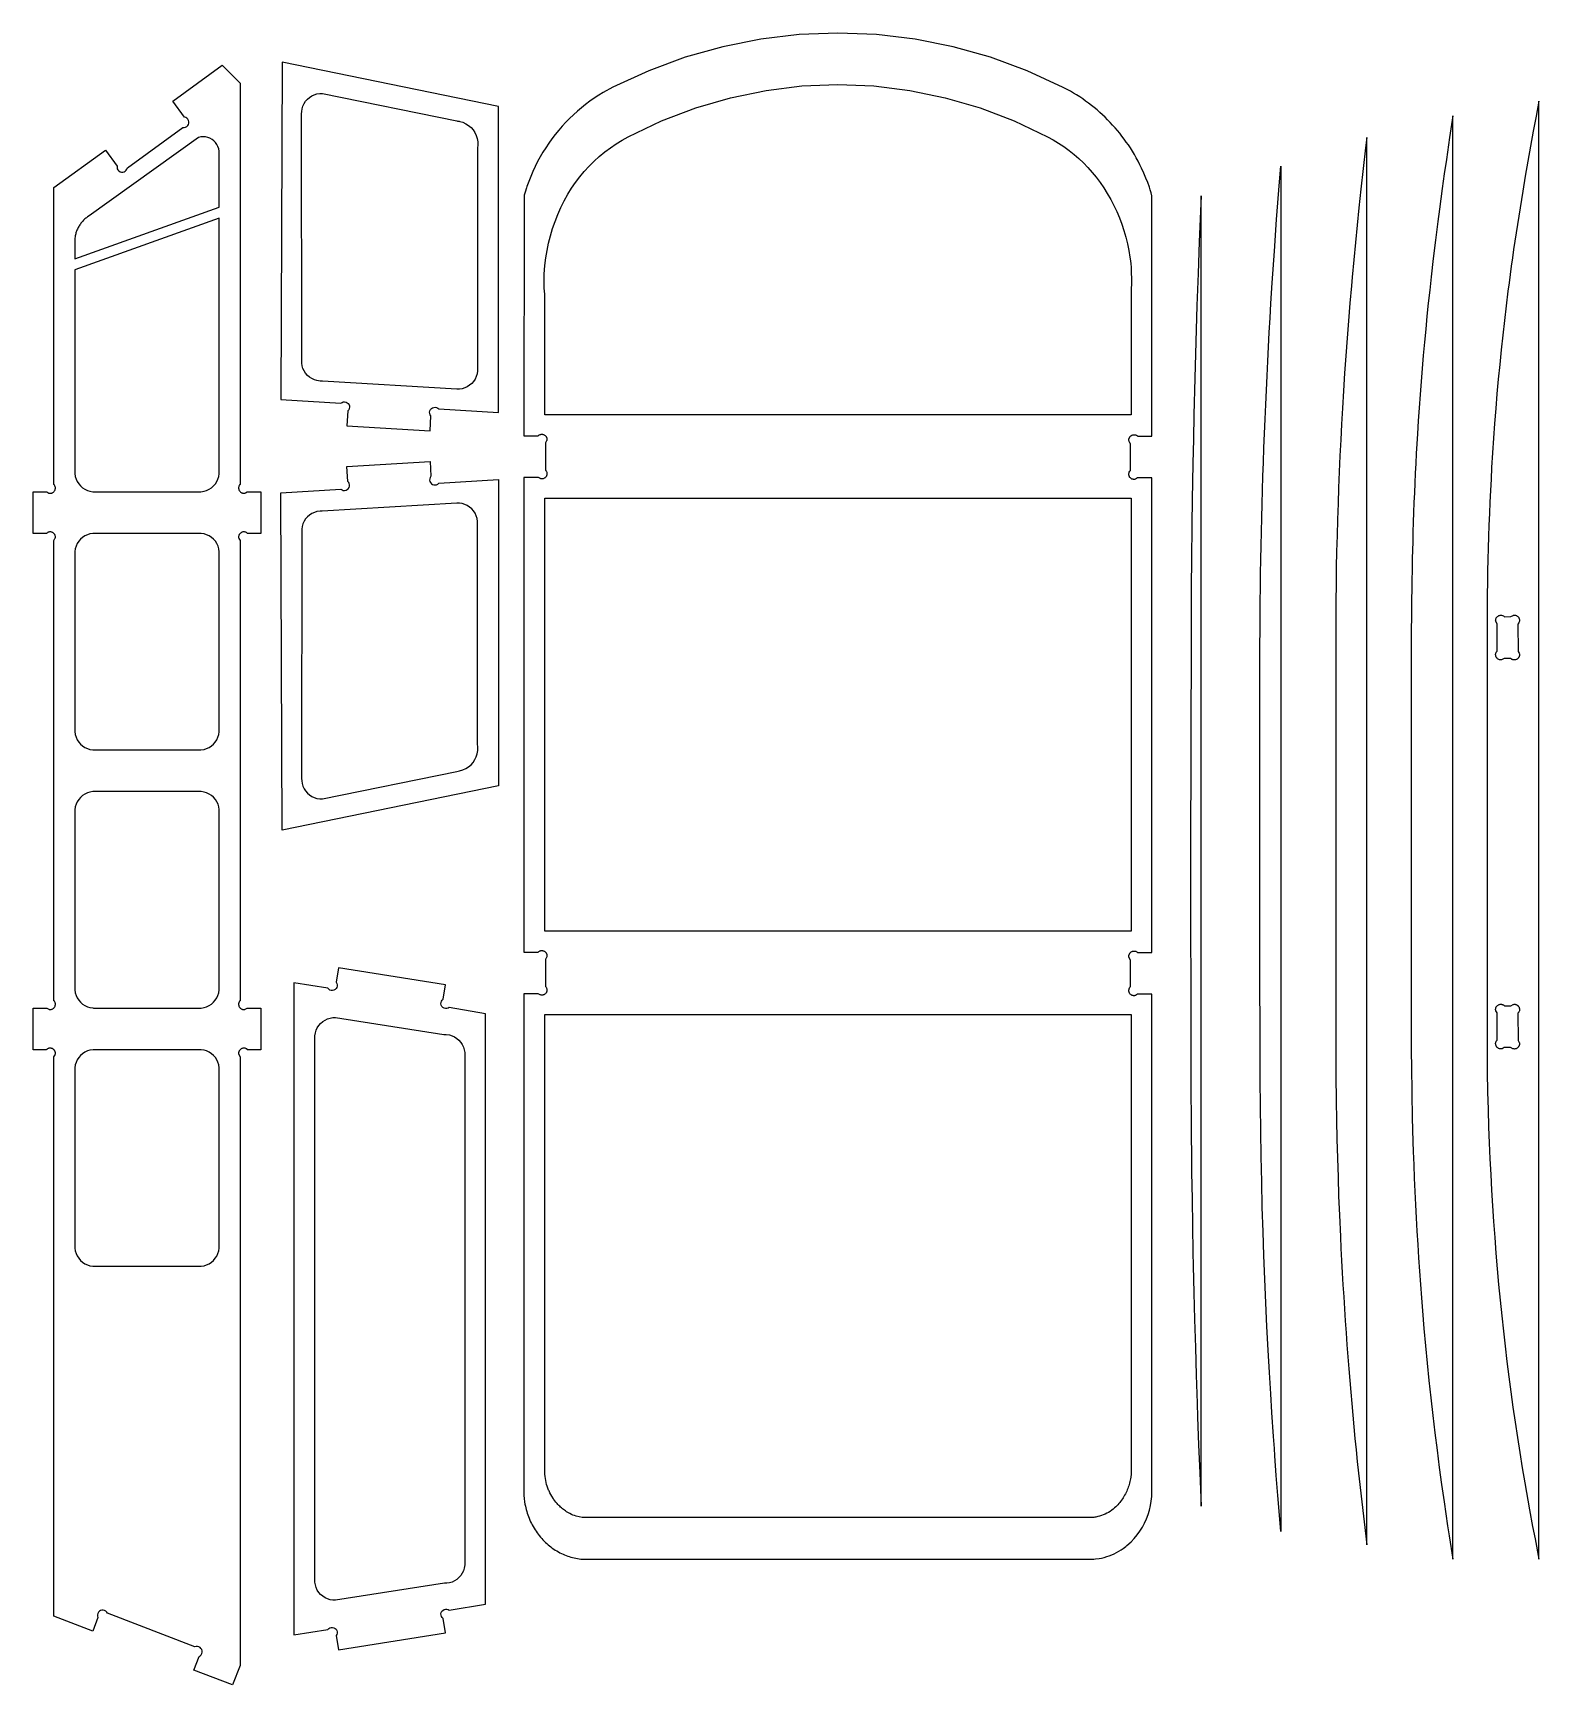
# Model space of a CAD drawing. Extents: x -1558 to 498, y -659 to 1005.
# Drawn here: x -1179.8 to -746.8, y 515.9 to 990.9 of the extents above; entities that cross this region are included whole.
import ezdxf

# ---------------------------------------------------------------- set-up
doc = ezdxf.new("R2010")
doc.units = 0
doc.layers.add('SECTIONCUTEDGES', color=18, linetype='CONTINUOUS')

msp = doc.modelspace()

# ---------------------------------------------------------------- linework, layer by layer
at = {"layer": 'SECTIONCUTEDGES'}
for points in [[(-1034.51, 559.23), (-1034.19, 558.82), (-1033.85, 558.41), (-1033.51, 558.02), (-1033.15, 557.63), (-1032.79, 557.25), (-1032.42, 556.89), (-1032.04, 556.54), (-1031.66, 556.2), (-1031.26, 555.88), (-1030.86, 555.56), (-1030.45, 555.26), (-1030.03, 554.96), (-1029.6, 554.68), (-1029.16, 554.41), (-1028.72, 554.15), (-1028.27, 553.91), (-1027.81, 553.68), (-1027.38, 553.47), (-1026.94, 553.28), (-1026.49, 553.1), (-1026.04, 552.93), (-1025.58, 552.78), (-1025.12, 552.64), (-1024.66, 552.52), (-1024.19, 552.4), (-1023.72, 552.31), (-1023.24, 552.22), (-1022.77, 552.15), (-1022.29, 552.1), (-1021.89, 552.06), (-874.92, 552.05), (-874.75, 552.06), (-874.3, 552.11), (-873.26, 552.25), (-872.52, 552.39), (-871.78, 552.57), (-871.06, 552.78), (-870.34, 553.02), (-869.63, 553.3), (-868.94, 553.6), (-868.26, 553.94), (-867.6, 554.31), (-866.95, 554.7), (-866.33, 555.13), (-865.6, 555.68), (-865.27, 555.95), (-864.05, 557.07), (-863.14, 558.04), (-862.29, 559.07), (-861.51, 560.15), (-860.81, 561.27), (-860.17, 562.45), (-859.62, 563.66), (-859.15, 564.9), (-858.76, 566.17), (-858.45, 567.47), (-858.23, 568.78), (-858.09, 570.11), (-858.09, 714.52), (-862.14, 714.52), (-862.23, 714.48), (-862.78, 714.18), (-862.97, 714.11), (-863.1, 714.08), (-863.18, 714.08), (-863.33, 714.08), (-863.49, 714.1), (-863.57, 714.12), (-863.71, 714.17), (-863.79, 714.2), (-863.93, 714.26), (-864.06, 714.35), (-864.17, 714.44), (-864.28, 714.54), (-864.37, 714.65), (-864.46, 714.77), (-864.53, 714.9), (-864.59, 715.03), (-864.63, 715.17), (-864.67, 715.32), (-864.69, 715.46), (-864.69, 715.61), (-864.68, 715.75), (-864.65, 715.9), (-864.6, 716.1), (-864.51, 716.3), (-864.47, 716.37), (-864.37, 716.5), (-864.28, 716.59), (-864.26, 716.62), (-864.25, 724.37), (-864.27, 724.43), (-864.6, 725.03), (-864.66, 725.18), (-864.69, 725.33), (-864.7, 725.48), (-864.68, 725.64), (-864.66, 725.75), (-864.63, 725.86), (-864.59, 725.96), (-864.55, 726.06), (-864.5, 726.16), (-864.44, 726.26), (-864.38, 726.34), (-864.25, 726.49), (-864.15, 726.58), (-863.99, 726.69), (-863.85, 726.78), (-863.77, 726.81), (-863.62, 726.87), (-863.46, 726.9), (-863.29, 726.93), (-863.21, 726.93), (-863.05, 726.92), (-862.97, 726.92), (-862.81, 726.88), (-862.73, 726.86), (-862.58, 726.8), (-862.44, 726.73), (-862.31, 726.64), (-862.22, 726.57), (-862.19, 726.53), (-862.14, 726.49), (-858.09, 726.49), (-858.09, 862.97), (-862.14, 862.97), (-862.2, 862.95), (-862.81, 862.61), (-862.89, 862.58), (-863.05, 862.54), (-863.26, 862.53), (-863.41, 862.54), (-863.49, 862.56), (-863.64, 862.59), (-863.79, 862.65), (-863.93, 862.72), (-863.99, 862.76), (-864.17, 862.89), (-864.25, 862.97), (-864.37, 863.1), (-864.46, 863.22), (-864.53, 863.35), (-864.59, 863.49), (-864.63, 863.62), (-864.67, 863.77), (-864.68, 863.91), (-864.69, 864.06), (-864.68, 864.21), (-864.65, 864.39), (-864.58, 864.59), (-864.44, 864.87), (-864.34, 865), (-864.26, 865.06), (-864.26, 865.08), (-864.26, 872.84), (-864.27, 872.89), (-864.6, 873.48), (-864.62, 873.53), (-864.67, 873.68), (-864.69, 873.83), (-864.69, 873.98), (-864.68, 874.09), (-864.66, 874.2), (-864.63, 874.31), (-864.59, 874.41), (-864.55, 874.51), (-864.5, 874.61), (-864.44, 874.71), (-864.38, 874.8), (-864.25, 874.94), (-864.15, 875.03), (-864.06, 875.1), (-863.92, 875.19), (-863.85, 875.23), (-863.7, 875.29), (-863.54, 875.34), (-863.38, 875.37), (-863.21, 875.38), (-863.05, 875.38), (-862.89, 875.35), (-862.73, 875.31), (-862.58, 875.26), (-862.44, 875.18), (-862.37, 875.14), (-862.22, 875.02), (-862.18, 874.96), (-862.15, 874.95), (-858.09, 874.94), (-858.09, 944.03), (-858.27, 944.97), (-858.43, 945.53), (-858.52, 945.81), (-858.78, 946.54), (-859.28, 947.88), (-859.78, 949.13), (-860.39, 950.59), (-861.05, 952.03), (-861.53, 953.03), (-862.03, 954.01), (-862.56, 954.98), (-863.11, 955.94), (-863.67, 956.89), (-864.26, 957.83), (-864.84, 958.7), (-865.43, 959.55), (-866.04, 960.4), (-866.67, 961.23), (-867.31, 962.05), (-867.98, 962.86), (-868.66, 963.65), (-869.35, 964.42), (-870.06, 965.19), (-870.79, 965.93), (-871.53, 966.67), (-872.29, 967.38), (-873.06, 968.08), (-873.84, 968.77), (-874.64, 969.43), (-875.45, 970.08), (-876.28, 970.71), (-877.11, 971.33), (-877.96, 971.93), (-878.83, 972.51), (-879.7, 973.07), (-880.59, 973.61), (-881.49, 974.14), (-882.4, 974.64), (-883.54, 975.24), (-893.93, 980.02), (-904.45, 983.91), (-915.22, 986.95), (-926.16, 989.13), (-937.22, 990.45), (-948.34, 990.88), (-959.46, 990.45), (-970.52, 989.13), (-981.47, 986.95), (-992.23, 983.91), (-1002.75, 980.02), (-1013.02, 975.31), (-1015.8, 973.78), (-1017.11, 972.98), (-1018.4, 972.14), (-1019.66, 971.26), (-1020.89, 970.35), (-1022.09, 969.39), (-1023.26, 968.4), (-1024.4, 967.37), (-1025.51, 966.31), (-1026.58, 965.21), (-1027.62, 964.09), (-1028.62, 962.93), (-1029.61, 961.72), (-1030.55, 960.48), (-1031.46, 959.22), (-1032.33, 957.92), (-1033.15, 956.61), (-1033.94, 955.26), (-1034.69, 953.9), (-1035.39, 952.51), (-1036.06, 951.1), (-1036.67, 949.67), (-1037.25, 948.23), (-1037.78, 946.77), (-1037.92, 946.37), (-1038.3, 945.16), (-1038.55, 944.3), (-1038.58, 944.16), (-1038.59, 944.06), (-1038.6, 875.08), (-1034.54, 875.08), (-1034.5, 875.11), (-1034.46, 875.16), (-1034.31, 875.28), (-1034.24, 875.32), (-1034.1, 875.39), (-1033.95, 875.45), (-1033.79, 875.49), (-1033.63, 875.51), (-1033.47, 875.52), (-1033.31, 875.51), (-1033.15, 875.48), (-1032.99, 875.43), (-1032.84, 875.36), (-1032.69, 875.28), (-1032.54, 875.17), (-1032.43, 875.08), (-1032.31, 874.93), (-1032.24, 874.84), (-1032.18, 874.75), (-1032.13, 874.65), (-1032.09, 874.55), (-1032.05, 874.45), (-1032.02, 874.34), (-1032, 874.23), (-1031.99, 874.12), (-1031.99, 874.02), (-1032, 873.86), (-1032.04, 873.71), (-1032.08, 873.62), (-1032.41, 873.02), (-1032.43, 872.96), (-1032.43, 865.23), (-1032.41, 865.18), (-1032.34, 865.12), (-1032.24, 865.01), (-1032.19, 864.92), (-1032.14, 864.81), (-1032.07, 864.65), (-1032.03, 864.49), (-1032, 864.34), (-1031.99, 864.2), (-1032, 864.05), (-1032.02, 863.9), (-1032.05, 863.76), (-1032.09, 863.62), (-1032.15, 863.49), (-1032.23, 863.36), (-1032.31, 863.24), (-1032.43, 863.11), (-1032.51, 863.03), (-1032.63, 862.94), (-1032.76, 862.85), (-1032.9, 862.78), (-1033.04, 862.73), (-1033.19, 862.69), (-1033.35, 862.67), (-1033.5, 862.67), (-1033.63, 862.68), (-1033.83, 862.73), (-1033.87, 862.75), (-1034.46, 863.07), (-1034.55, 863.11), (-1038.6, 863.11), (-1038.6, 726.63), (-1034.54, 726.63), (-1034.5, 726.66), (-1034.46, 726.71), (-1034.31, 726.82), (-1034.17, 726.91), (-1034.02, 726.97), (-1033.87, 727.02), (-1033.71, 727.05), (-1033.55, 727.07), (-1033.39, 727.06), (-1033.31, 727.05), (-1033.15, 727.02), (-1032.99, 726.98), (-1032.91, 726.95), (-1032.76, 726.87), (-1032.62, 726.79), (-1032.54, 726.72), (-1032.43, 726.63), (-1032.31, 726.48), (-1032.24, 726.39), (-1032.18, 726.3), (-1032.13, 726.2), (-1032.09, 726.1), (-1032.05, 725.99), (-1032.02, 725.89), (-1032, 725.78), (-1031.99, 725.67), (-1031.99, 725.52), (-1032, 725.46), (-1032.03, 725.31), (-1032.06, 725.21), (-1032.13, 725.08), (-1032.33, 724.72), (-1032.42, 724.56), (-1032.43, 724.52), (-1032.43, 716.77), (-1032.42, 716.75), (-1032.38, 716.71), (-1032.24, 716.56), (-1032.12, 716.32), (-1032.09, 716.24), (-1032.03, 716.04), (-1032, 715.89), (-1031.99, 715.75), (-1032, 715.6), (-1032.02, 715.45), (-1032.05, 715.31), (-1032.09, 715.17), (-1032.15, 715.04), (-1032.23, 714.91), (-1032.31, 714.79), (-1032.43, 714.65), (-1032.51, 714.58), (-1032.63, 714.49), (-1032.76, 714.4), (-1032.83, 714.37), (-1032.97, 714.3), (-1033.04, 714.28), (-1033.19, 714.24), (-1033.27, 714.23), (-1033.43, 714.22), (-1033.5, 714.22), (-1033.67, 714.23), (-1033.83, 714.28), (-1033.98, 714.35), (-1034.48, 714.63), (-1034.53, 714.65), (-1038.6, 714.65), (-1038.6, 570.11), (-1038.59, 569.92), (-1038.54, 569.46), (-1038.43, 568.58), (-1038.31, 567.86), (-1038.21, 567.34), (-1038.09, 566.83), (-1037.96, 566.31), (-1037.82, 565.8), (-1037.66, 565.29), (-1037.5, 564.79), (-1037.31, 564.29), (-1037.12, 563.8), (-1036.91, 563.31), (-1036.69, 562.83), (-1036.46, 562.35), (-1036.22, 561.89), (-1035.96, 561.43), (-1035.69, 560.97), (-1035.42, 560.53), (-1035.12, 560.09), (-1034.82, 559.66)], [(-1161.21, 535.66), (-1161.1, 535.28), (-1162.6, 531.38), (-1173.77, 535.68), (-1173.77, 696.44), (-1173.74, 696.52), (-1173.42, 697.1), (-1173.38, 697.2), (-1173.34, 697.35), (-1173.32, 697.5), (-1173.34, 697.71), (-1173.36, 697.82), (-1173.39, 697.93), (-1173.42, 698.03), (-1173.47, 698.13), (-1173.52, 698.23), (-1173.58, 698.33), (-1173.64, 698.41), (-1173.71, 698.5), (-1173.79, 698.58), (-1173.87, 698.65), (-1174.03, 698.76), (-1174.17, 698.85), (-1174.25, 698.88), (-1174.4, 698.94), (-1174.56, 698.97), (-1174.72, 699), (-1174.81, 699), (-1174.97, 699), (-1175.05, 698.99), (-1175.21, 698.95), (-1175.28, 698.93), (-1175.43, 698.87), (-1175.58, 698.8), (-1175.71, 698.71), (-1175.8, 698.64), (-1175.84, 698.58), (-1175.87, 698.56), (-1179.75, 698.56), (-1179.75, 710.53), (-1175.89, 710.53), (-1175.82, 710.51), (-1175.24, 710.19), (-1175.09, 710.13), (-1175.01, 710.11), (-1174.84, 710.09), (-1174.68, 710.1), (-1174.53, 710.12), (-1174.38, 710.16), (-1174.23, 710.21), (-1174.09, 710.28), (-1174.03, 710.32), (-1173.85, 710.45), (-1173.77, 710.53), (-1173.65, 710.67), (-1173.56, 710.79), (-1173.49, 710.91), (-1173.43, 711.05), (-1173.38, 711.19), (-1173.35, 711.33), (-1173.33, 711.48), (-1173.33, 711.62), (-1173.34, 711.77), (-1173.4, 712.04), (-1173.42, 712.12), (-1173.49, 712.27), (-1173.55, 712.39), (-1173.6, 712.46), (-1173.69, 712.56), (-1173.74, 712.61), (-1173.76, 712.64), (-1173.76, 844.91), (-1173.74, 844.96), (-1173.44, 845.51), (-1173.38, 845.65), (-1173.36, 845.7), (-1173.33, 845.85), (-1173.32, 845.95), (-1173.34, 846.16), (-1173.36, 846.27), (-1173.39, 846.38), (-1173.42, 846.48), (-1173.47, 846.59), (-1173.52, 846.68), (-1173.58, 846.78), (-1173.64, 846.87), (-1173.77, 847.01), (-1173.87, 847.1), (-1173.96, 847.17), (-1174.1, 847.26), (-1174.17, 847.3), (-1174.32, 847.36), (-1174.48, 847.41), (-1174.64, 847.44), (-1174.81, 847.45), (-1174.97, 847.45), (-1175.05, 847.44), (-1175.21, 847.41), (-1175.36, 847.36), (-1175.43, 847.33), (-1175.58, 847.25), (-1175.64, 847.21), (-1175.8, 847.09), (-1175.83, 847.04), (-1175.86, 847.02), (-1179.75, 847.01), (-1179.75, 858.98), (-1175.88, 858.98), (-1175.81, 858.96), (-1175.21, 858.62), (-1175.09, 858.58), (-1174.96, 858.55), (-1174.88, 858.55), (-1174.68, 858.55), (-1174.53, 858.57), (-1174.38, 858.61), (-1174.23, 858.66), (-1174.16, 858.69), (-1174.03, 858.77), (-1173.85, 858.9), (-1173.77, 858.98), (-1173.64, 859.12), (-1173.56, 859.24), (-1173.49, 859.37), (-1173.43, 859.5), (-1173.38, 859.64), (-1173.35, 859.78), (-1173.33, 859.93), (-1173.33, 860.07), (-1173.34, 860.22), (-1173.36, 860.36), (-1173.47, 860.69), (-1173.55, 860.84), (-1173.62, 860.94), (-1173.73, 861.05), (-1173.76, 861.09), (-1173.77, 946.51), (-1158.94, 957.25), (-1155.6, 952.63), (-1155.61, 952.23), (-1155.52, 951.85), (-1155.33, 951.51), (-1155.06, 951.23), (-1154.73, 951.02), (-1154.35, 950.91), (-1153.96, 950.9), (-1153.58, 950.99), (-1153.24, 951.17), (-1152.95, 951.44), (-1152.75, 951.78), (-1152.64, 952.15), (-1136.67, 963.72), (-1136.28, 963.71), (-1135.9, 963.8), (-1135.56, 963.99), (-1135.27, 964.26), (-1135.07, 964.59), (-1134.95, 964.96), (-1134.94, 965.36), (-1135.03, 965.74), (-1135.22, 966.08), (-1135.49, 966.36), (-1135.82, 966.57), (-1136.2, 966.68), (-1139.57, 971.33), (-1125.36, 981.63), (-1120.21, 976.48), (-1120.21, 861.1), (-1120.23, 861.06), (-1120.29, 861.01), (-1120.37, 860.93), (-1120.45, 860.8), (-1120.54, 860.61), (-1120.6, 860.41), (-1120.64, 860.22), (-1120.65, 860.07), (-1120.64, 859.93), (-1120.63, 859.78), (-1120.59, 859.64), (-1120.55, 859.5), (-1120.49, 859.37), (-1120.42, 859.24), (-1120.33, 859.12), (-1120.24, 859.01), (-1120.13, 858.9), (-1119.95, 858.77), (-1119.82, 858.69), (-1119.67, 858.63), (-1119.52, 858.59), (-1119.45, 858.57), (-1119.29, 858.55), (-1119.14, 858.54), (-1119.01, 858.55), (-1118.85, 858.59), (-1118.7, 858.66), (-1118.19, 858.95), (-1118.12, 858.97), (-1114.23, 858.98), (-1114.23, 847.01), (-1118.11, 847.02), (-1118.15, 847.05), (-1118.2, 847.11), (-1118.33, 847.21), (-1118.4, 847.25), (-1118.54, 847.33), (-1118.69, 847.38), (-1118.77, 847.41), (-1118.93, 847.44), (-1119.09, 847.45), (-1119.17, 847.45), (-1119.34, 847.44), (-1119.42, 847.43), (-1119.58, 847.39), (-1119.73, 847.33), (-1119.81, 847.3), (-1119.95, 847.22), (-1120.11, 847.1), (-1120.21, 847.01), (-1120.34, 846.87), (-1120.4, 846.78), (-1120.46, 846.68), (-1120.51, 846.59), (-1120.55, 846.48), (-1120.59, 846.38), (-1120.62, 846.27), (-1120.64, 846.16), (-1120.65, 846), (-1120.65, 845.85), (-1120.64, 845.8), (-1120.6, 845.65), (-1120.54, 845.51), (-1120.23, 844.95), (-1120.21, 844.9), (-1120.21, 712.64), (-1120.23, 712.62), (-1120.36, 712.49), (-1120.45, 712.35), (-1120.49, 712.27), (-1120.59, 712), (-1120.64, 711.77), (-1120.65, 711.62), (-1120.64, 711.48), (-1120.63, 711.33), (-1120.59, 711.19), (-1120.55, 711.05), (-1120.49, 710.91), (-1120.42, 710.79), (-1120.33, 710.67), (-1120.21, 710.53), (-1120.13, 710.45), (-1120.02, 710.36), (-1119.89, 710.28), (-1119.75, 710.21), (-1119.67, 710.18), (-1119.52, 710.13), (-1119.37, 710.11), (-1119.22, 710.09), (-1119.01, 710.1), (-1118.89, 710.13), (-1118.73, 710.19), (-1118.18, 710.5), (-1118.13, 710.52), (-1114.23, 710.53), (-1114.23, 698.56), (-1118.1, 698.56), (-1118.15, 698.59), (-1118.2, 698.66), (-1118.33, 698.76), (-1118.47, 698.84), (-1118.62, 698.9), (-1118.77, 698.95), (-1118.93, 698.99), (-1119.09, 699), (-1119.17, 699), (-1119.34, 698.99), (-1119.42, 698.97), (-1119.58, 698.94), (-1119.73, 698.88), (-1119.88, 698.81), (-1120.02, 698.72), (-1120.11, 698.65), (-1120.21, 698.56), (-1120.34, 698.41), (-1120.4, 698.33), (-1120.46, 698.23), (-1120.51, 698.13), (-1120.55, 698.03), (-1120.59, 697.93), (-1120.62, 697.82), (-1120.64, 697.71), (-1120.66, 697.5), (-1120.65, 697.4), (-1120.63, 697.3), (-1120.58, 697.15), (-1120.23, 696.51), (-1120.22, 696.46), (-1120.21, 521.47), (-1122.36, 515.89), (-1133.53, 520.18), (-1132.03, 524.08), (-1131.69, 524.29), (-1131.42, 524.57), (-1131.23, 524.91), (-1131.14, 525.29), (-1131.15, 525.68), (-1131.26, 526.06), (-1131.47, 526.39), (-1131.75, 526.66), (-1132.09, 526.85), (-1132.48, 526.94), (-1132.87, 526.93), (-1133.24, 526.82), (-1158.36, 536.5), (-1158.57, 536.83), (-1158.85, 537.1), (-1159.19, 537.29), (-1159.57, 537.38), (-1159.97, 537.37), (-1160.34, 537.26), (-1160.67, 537.06), (-1160.94, 536.77), (-1161.13, 536.43), (-1161.22, 536.05)], [(-1108.5, 885.51), (-1091.24, 884.47), (-1090.92, 884.69), (-1090.55, 884.82), (-1090.16, 884.85), (-1089.77, 884.77), (-1089.42, 884.6), (-1089.12, 884.35), (-1088.91, 884.02), (-1088.78, 883.65), (-1088.75, 883.26), (-1088.82, 882.88), (-1089, 882.53), (-1089.25, 882.23), (-1089.51, 877.97), (-1065.6, 876.53), (-1065.34, 880.79), (-1065.56, 881.12), (-1065.69, 881.48), (-1065.72, 881.88), (-1065.64, 882.26), (-1065.47, 882.61), (-1065.22, 882.91), (-1064.89, 883.13), (-1064.52, 883.25), (-1064.13, 883.28), (-1063.75, 883.21), (-1063.4, 883.04), (-1063.1, 882.78), (-1045.97, 881.75), (-1045.97, 969.77), (-1108.09, 982.49)], [(-1032.61, 881.06), (-1032.61, 914.55), (-1032.62, 914.98), (-1032.65, 915.84), (-1032.76, 917.56), (-1032.8, 918.42), (-1032.81, 919.5), (-1032.75, 921.56), (-1032.58, 924.05), (-1032.33, 926.2), (-1031.98, 928.34), (-1031.54, 930.46), (-1031.01, 932.57), (-1030.39, 934.64), (-1029.68, 936.69), (-1028.88, 938.71), (-1027.99, 940.69), (-1027.02, 942.63), (-1025.97, 944.52), (-1024.9, 946.25), (-1023.76, 947.92), (-1022.54, 949.54), (-1021.25, 951.1), (-1019.88, 952.59), (-1018.45, 954.02), (-1016.95, 955.39), (-1015.39, 956.68), (-1013.77, 957.9), (-1012.1, 959.04), (-1010.38, 960.1), (-1008.6, 961.08), (-999.05, 965.62), (-989.23, 969.37), (-979.2, 972.3), (-969, 974.4), (-958.7, 975.67), (-948.34, 976.09), (-937.98, 975.67), (-927.68, 974.4), (-917.48, 972.3), (-907.45, 969.37), (-897.63, 965.62), (-888.08, 961.08), (-886.47, 960.19), (-884.9, 959.24), (-883.37, 958.22), (-881.88, 957.14), (-880.45, 955.99), (-879.06, 954.78), (-877.72, 953.52), (-876.44, 952.2), (-875.22, 950.83), (-874.06, 949.41), (-872.95, 947.94), (-871.92, 946.42), (-870.88, 944.76), (-869.9, 943.06), (-869, 941.32), (-868.17, 939.55), (-867.4, 937.75), (-866.71, 935.92), (-866.1, 934.06), (-865.55, 932.18), (-865.09, 930.28), (-864.69, 928.36), (-864.38, 926.43), (-864.24, 925.38), (-864.14, 924.49), (-864.06, 923.61), (-864.01, 922.91), (-863.98, 921.92), (-863.96, 920.27), (-864.06, 915.8), (-864.07, 881.06)], [(-1102.14, 894.44), (-1102.38, 895.19), (-1102.5, 895.99), (-1102.52, 967.67), (-1102.5, 968.33), (-1102.38, 969.13), (-1102.14, 969.89), (-1101.81, 970.61), (-1101.37, 971.27), (-1100.85, 971.87), (-1100.26, 972.39), (-1099.59, 972.82), (-1098.88, 973.16), (-1098.12, 973.39), (-1097.34, 973.52), (-1096.54, 973.53), (-1057.93, 965.62), (-1057.74, 965.59), (-1057.26, 965.52), (-1057.08, 965.49), (-1056.14, 965.21), (-1055.3, 964.82), (-1054.53, 964.32), (-1053.83, 963.72), (-1053.22, 963.03), (-1052.71, 962.26), (-1052.32, 961.43), (-1052.04, 960.55), (-1051.89, 959.64), (-1051.86, 958.72), (-1051.87, 958.56), (-1051.95, 957.95), (-1051.96, 894.1), (-1051.97, 893.75), (-1052.1, 892.87), (-1052.34, 892.11), (-1052.67, 891.4), (-1053.11, 890.73), (-1053.63, 890.14), (-1054.22, 889.62), (-1054.89, 889.18), (-1055.6, 888.85), (-1056.36, 888.61), (-1057.14, 888.48), (-1057.93, 888.47), (-1096.54, 890.79), (-1097.24, 890.8), (-1098.12, 890.94), (-1098.87, 891.17), (-1099.59, 891.51), (-1100.26, 891.94), (-1100.85, 892.46), (-1101.37, 893.06), (-1101.81, 893.72)], [(-746.78, 552.05), (-746.78, 971.3), (-747.6, 966.99), (-748.4, 962.67), (-749.18, 958.35), (-749.95, 954.03), (-750.71, 949.71), (-751.44, 945.38), (-751.84, 943), (-752.23, 940.61), (-752.61, 938.22), (-752.98, 935.84), (-753.35, 933.45), (-753.71, 931.05), (-754.06, 928.66), (-754.4, 926.27), (-754.73, 923.87), (-755.06, 921.48), (-755.38, 919.08), (-755.69, 916.68), (-756.21, 912.47), (-756.71, 908.25), (-757.19, 904.03), (-757.64, 899.8), (-758.07, 895.57), (-758.47, 891.34), (-758.85, 887.11), (-759.21, 882.88), (-759.53, 878.64), (-759.84, 874.4), (-760.12, 870.16), (-760.38, 865.92), (-760.56, 862.62), (-760.73, 859.32), (-760.88, 856.01), (-761.03, 852.71), (-761.16, 849.4), (-761.27, 846.09), (-761.38, 842.79), (-761.47, 839.48), (-761.55, 836.17), (-761.61, 832.86), (-761.66, 829.55), (-761.72, 823.05), (-761.72, 698.55), (-761.67, 693.4), (-761.65, 692.11), (-761.54, 686.39), (-761.41, 681.32), (-761.25, 676.25), (-761.08, 671.73), (-760.88, 667.2), (-760.66, 662.68), (-760.41, 658.15), (-760.14, 653.63), (-759.83, 649.11), (-759.51, 644.59), (-759.15, 640.08), (-758.77, 635.56), (-758.37, 631.05), (-757.93, 626.54), (-757.48, 622.04), (-757.01, 617.65), (-756.51, 613.27), (-755.98, 608.89), (-755.44, 604.52), (-754.86, 600.14), (-754.26, 595.77), (-753.63, 591.41), (-752.98, 587.05), (-752.3, 582.69), (-751.6, 578.34), (-750.87, 573.99), (-749.5, 566.23), (-748.61, 561.47), (-747.92, 557.88)], [(-771.53, 552.05), (-771.53, 967.09), (-772.48, 960.82), (-773.4, 954.54), (-774, 950.36), (-774.58, 946.17), (-775.39, 940.22), (-775.86, 936.68), (-776.53, 931.37), (-777.17, 926.06), (-777.78, 920.74), (-778.2, 916.99), (-778.6, 913.24), (-778.98, 909.48), (-779.35, 905.73), (-779.7, 901.97), (-780.03, 898.21), (-780.35, 894.45), (-780.65, 890.69), (-780.94, 886.92), (-781.21, 883.16), (-781.47, 879.39), (-781.71, 875.62), (-781.88, 872.8), (-782.04, 869.98), (-782.19, 867.15), (-782.33, 864.33), (-782.47, 861.5), (-782.59, 858.68), (-782.71, 855.85), (-782.82, 853.03), (-782.92, 850.2), (-783.01, 847.37), (-783.09, 844.55), (-783.21, 839.8), (-783.25, 837.87), (-783.36, 832.1), (-783.43, 826.89), (-783.47, 821.97), (-783.48, 820.33), (-783.48, 697.72), (-783.45, 693.81), (-783.35, 686), (-783.21, 679.04), (-783.02, 672.08), (-782.92, 669.3), (-782.79, 665.47), (-782.63, 661.65), (-782.46, 657.82), (-782.28, 653.99), (-782.08, 650.17), (-781.87, 646.34), (-781.64, 642.52), (-781.39, 638.7), (-781.13, 634.87), (-780.86, 631.05), (-780.57, 627.23), (-780.26, 623.42), (-779.84, 618.41), (-779.38, 613.4), (-778.9, 608.4), (-778.4, 603.4), (-777.86, 598.41), (-777.29, 593.41), (-776.7, 588.43), (-776.08, 583.44), (-775.43, 578.46), (-774.76, 573.48), (-774.05, 568.5), (-773.03, 561.62), (-772.58, 558.75)], [(-1167.78, 925.94), (-1126.2, 940.85), (-1126.2, 956.62), (-1126.21, 956.88), (-1126.35, 957.62), (-1126.58, 958.25), (-1126.89, 958.85), (-1127.29, 959.39), (-1127.76, 959.88), (-1128.29, 960.28), (-1128.88, 960.61), (-1129.51, 960.85), (-1130.17, 961), (-1130.84, 961.06), (-1131.51, 961.01), (-1132.17, 960.87), (-1163.66, 938.29), (-1164.09, 938.01), (-1164.38, 937.79), (-1164.6, 937.61), (-1164.82, 937.42), (-1165.03, 937.23), (-1165.23, 937.03), (-1165.43, 936.82), (-1165.62, 936.61), (-1165.8, 936.4), (-1165.98, 936.17), (-1166.15, 935.94), (-1166.31, 935.71), (-1166.46, 935.47), (-1166.61, 935.23), (-1166.75, 934.98), (-1166.88, 934.73), (-1167, 934.47), (-1167.12, 934.21), (-1167.22, 933.95), (-1167.32, 933.68), (-1167.41, 933.41), (-1167.49, 933.14), (-1167.57, 932.86), (-1167.63, 932.58), (-1167.68, 932.3), (-1167.75, 931.91), (-1167.77, 931.7)], [(-796.27, 556.14), (-796.27, 960.82), (-796.62, 957.86), (-797.29, 951.95), (-797.95, 946.03), (-798.54, 940.59), (-799.05, 935.61), (-799.55, 930.63), (-800.02, 925.65), (-800.48, 920.67), (-800.7, 918.18), (-801.13, 913.19), (-801.54, 908.17), (-801.93, 903.14), (-802.3, 898.11), (-802.65, 893.08), (-802.97, 888.05), (-803.28, 883.02), (-803.54, 878.45), (-803.78, 873.88), (-804, 869.3), (-804.2, 864.73), (-804.39, 860.15), (-804.56, 855.58), (-804.7, 851), (-804.83, 846.43), (-804.95, 841.85), (-805.04, 837.27), (-805.11, 832.69), (-805.18, 827.21), (-805.22, 821.84), (-805.23, 817.72), (-805.23, 698.17), (-805.19, 691.01), (-805.1, 683.86), (-805, 678.27), (-804.88, 672.81), (-804.73, 667.36), (-804.56, 661.9), (-804.37, 656.45), (-804.15, 651), (-803.88, 644.81), (-803.71, 641.35), (-803.53, 637.89), (-803.34, 634.43), (-803.14, 630.97), (-802.93, 627.51), (-802.71, 624.05), (-802.48, 620.59), (-802.24, 617.14), (-801.99, 613.68), (-801.73, 610.23), (-801.46, 606.77), (-801.19, 603.44), (-800.91, 600.11), (-800.62, 596.78), (-800.32, 593.45), (-800.01, 590.12), (-799.69, 586.79), (-799.36, 583.46), (-799.02, 580.14), (-798.67, 576.81), (-798.31, 573.49), (-797.94, 570.17), (-797.08, 562.83)], [(-822.73, 581.78), (-822.85, 583.89), (-823.09, 587.32), (-823.55, 594.2), (-823.89, 599.55), (-824.27, 605.69), (-824.63, 612.16), (-824.99, 618.96), (-825.32, 625.76), (-825.61, 632.57), (-825.88, 639.38), (-826.11, 646.19), (-826.32, 653.23), (-826.5, 660.52), (-826.65, 667.81), (-826.77, 675.1), (-826.87, 682.39), (-826.92, 689.69), (-826.94, 693.33), (-827.03, 728.94), (-827.05, 763.61), (-827, 809.61), (-826.99, 814.54), (-826.97, 819.48), (-826.94, 823.48), (-826.9, 827.47), (-826.85, 831.47), (-826.8, 835.47), (-826.73, 839.47), (-826.66, 843.46), (-826.57, 847.46), (-826.47, 851.46), (-826.37, 855.45), (-826.25, 859.45), (-826.13, 863.45), (-826, 867.44), (-825.85, 871.59), (-825.69, 875.75), (-825.52, 879.9), (-825.34, 884.05), (-825.16, 888.2), (-824.96, 892.35), (-824.75, 896.51), (-824.54, 900.66), (-824.31, 904.8), (-824.07, 908.95), (-823.83, 913.1), (-823.46, 919.07), (-822.86, 928.2), (-822.2, 937.31), (-821.37, 948.14), (-821.01, 952.64), (-821.01, 560.02), (-821.4, 564.75), (-821.85, 570.41), (-822.3, 576.09)], [(-844.63, 584.92), (-844.32, 576.91), (-843.92, 567.28), (-843.92, 944.03), (-844.45, 930.82), (-844.8, 921.7), (-845.11, 912.57), (-845.44, 902.09), (-845.73, 891.6), (-845.99, 881.11), (-846.14, 874.12), (-846.28, 867.12), (-846.46, 856.63), (-846.55, 849.64), (-846.67, 839.15), (-846.73, 832.15), (-846.77, 826.02), (-846.81, 818.12), (-846.93, 754.27), (-846.9, 695.65), (-846.88, 690.47), (-846.86, 685.29), (-846.82, 680.11), (-846.78, 674.93), (-846.69, 667.16), (-846.65, 663.31), (-846.53, 655.61), (-846.4, 647.91), (-846.25, 640.21), (-846.17, 636.36), (-845.99, 628.66), (-845.8, 620.96), (-845.57, 612.95), (-845.33, 604.94), (-845.06, 596.93), (-844.92, 592.92)], [(-1167.4, 862.63), (-1167.06, 861.91), (-1166.63, 861.25), (-1166.11, 860.65), (-1165.51, 860.13), (-1164.85, 859.7), (-1164.13, 859.36), (-1163.38, 859.13), (-1162.58, 859), (-1132.17, 858.98), (-1131.49, 858.99), (-1130.6, 859.13), (-1129.84, 859.36), (-1129.13, 859.7), (-1128.46, 860.13), (-1127.86, 860.65), (-1127.34, 861.25), (-1126.91, 861.91), (-1126.58, 862.63), (-1126.34, 863.38), (-1126.21, 864.17), (-1126.2, 864.96), (-1126.2, 937.67), (-1167.78, 922.76), (-1167.78, 864.85), (-1167.77, 864.27), (-1167.63, 863.39)], [(-1108.09, 761.72), (-1108.5, 858.69), (-1091.24, 859.73), (-1090.92, 859.52), (-1090.55, 859.39), (-1090.16, 859.36), (-1089.77, 859.43), (-1089.42, 859.61), (-1089.12, 859.86), (-1088.91, 860.19), (-1088.78, 860.56), (-1088.75, 860.95), (-1088.82, 861.33), (-1089, 861.68), (-1089.25, 861.98), (-1089.51, 866.23), (-1065.6, 867.67), (-1065.34, 863.42), (-1065.56, 863.09), (-1065.69, 862.72), (-1065.72, 862.33), (-1065.64, 861.95), (-1065.47, 861.6), (-1065.22, 861.3), (-1064.89, 861.08), (-1064.52, 860.95), (-1064.13, 860.93), (-1063.75, 861), (-1063.4, 861.17), (-1063.1, 861.43), (-1045.97, 862.46), (-1045.97, 774.44)], [(-1101.81, 773.6), (-1101.37, 772.94), (-1100.85, 772.34), (-1100.26, 771.82), (-1099.59, 771.39), (-1098.88, 771.05), (-1098.12, 770.82), (-1097.34, 770.69), (-1096.54, 770.68), (-1057.93, 778.59), (-1057.18, 778.7), (-1056.14, 779), (-1055.3, 779.39), (-1054.53, 779.88), (-1053.83, 780.49), (-1053.22, 781.18), (-1052.71, 781.95), (-1052.32, 782.78), (-1052.04, 783.66), (-1051.89, 784.57), (-1051.86, 785.49), (-1051.87, 785.68), (-1051.96, 786.4), (-1051.96, 849.77), (-1051.97, 850.44), (-1052.1, 851.34), (-1052.34, 852.1), (-1052.67, 852.81), (-1053.11, 853.48), (-1053.63, 854.07), (-1054.22, 854.59), (-1054.89, 855.03), (-1055.6, 855.36), (-1056.36, 855.6), (-1057.14, 855.72), (-1057.93, 855.74), (-1096.59, 853.42), (-1097.17, 853.41), (-1098.12, 853.27), (-1098.87, 853.04), (-1099.59, 852.7), (-1100.26, 852.27), (-1100.85, 851.75), (-1101.37, 851.15), (-1101.81, 850.49), (-1102.14, 849.77), (-1102.38, 849.02), (-1102.5, 848.22), (-1102.51, 848.01), (-1102.52, 776.54), (-1102.5, 775.88), (-1102.38, 775.08), (-1102.14, 774.32)], [(-1032.61, 732.61), (-1032.61, 857.12), (-864.07, 857.12), (-864.07, 732.61)], [(-1167.63, 789.16), (-1167.4, 788.4), (-1167.06, 787.69), (-1166.63, 787.02), (-1166.11, 786.43), (-1165.51, 785.91), (-1164.85, 785.47), (-1164.13, 785.14), (-1163.38, 784.9), (-1162.6, 784.78), (-1161.8, 784.76), (-1132.17, 784.76), (-1131.47, 784.77), (-1130.6, 784.9), (-1129.84, 785.14), (-1129.13, 785.47), (-1128.46, 785.9), (-1127.87, 786.42), (-1127.35, 787.02), (-1126.91, 787.69), (-1126.58, 788.4), (-1126.34, 789.16), (-1126.22, 789.94), (-1126.2, 841.04), (-1126.21, 841.74), (-1126.34, 842.61), (-1126.57, 843.37), (-1126.91, 844.08), (-1127.34, 844.75), (-1127.86, 845.35), (-1128.46, 845.87), (-1129.12, 846.3), (-1129.84, 846.63), (-1130.6, 846.87), (-1131.39, 846.99), (-1131.72, 847), (-1161.8, 847.01), (-1162.59, 846.99), (-1163.38, 846.86), (-1164.13, 846.63), (-1164.85, 846.29), (-1165.51, 845.86), (-1166.11, 845.34), (-1166.63, 844.74), (-1167.06, 844.08), (-1167.4, 843.36), (-1167.63, 842.61), (-1167.76, 841.83), (-1167.78, 841.09), (-1167.78, 790.73), (-1167.77, 790.04)], [(-759.04, 811.39), (-759.09, 811.49), (-759.14, 811.6), (-759.17, 811.71), (-759.2, 811.82), (-759.22, 811.93), (-759.23, 812.05), (-759.23, 812.24), (-759.21, 812.41), (-759.17, 812.57), (-759.11, 812.73), (-759.04, 812.88), (-758.94, 813.02), (-758.81, 813.15), (-758.79, 813.19), (-758.82, 821.02), (-759.15, 821.66), (-759.19, 821.79), (-759.22, 821.93), (-759.23, 822.07), (-759.22, 822.21), (-759.2, 822.34), (-759.16, 822.48), (-759.1, 822.61), (-759.04, 822.74), (-758.96, 822.86), (-758.87, 822.97), (-758.77, 823.07), (-758.67, 823.16), (-758.55, 823.25), (-758.43, 823.32), (-758.3, 823.38), (-758.16, 823.42), (-757.95, 823.47), (-757.73, 823.49), (-757.51, 823.47), (-757.3, 823.43), (-757.02, 823.31), (-756.67, 823.05), (-754.84, 823.08), (-754.19, 823.4), (-754.06, 823.45), (-753.93, 823.47), (-753.79, 823.48), (-753.65, 823.48), (-753.52, 823.45), (-753.38, 823.41), (-753.25, 823.36), (-753.12, 823.29), (-753, 823.21), (-752.89, 823.13), (-752.79, 823.03), (-752.69, 822.92), (-752.61, 822.8), (-752.54, 822.68), (-752.48, 822.55), (-752.43, 822.42), (-752.39, 822.21), (-752.37, 821.99), (-752.39, 821.77), (-752.43, 821.55), (-752.54, 821.28), (-752.81, 820.93), (-752.78, 813.09), (-752.46, 812.53), (-752.4, 812.38), (-752.37, 812.23), (-752.37, 812.08), (-752.38, 811.92), (-752.4, 811.81), (-752.43, 811.7), (-752.47, 811.6), (-752.51, 811.49), (-752.56, 811.4), (-752.62, 811.3), (-752.68, 811.21), (-752.75, 811.13), (-752.83, 811.05), (-752.91, 810.98), (-753.07, 810.86), (-753.21, 810.78), (-753.36, 810.72), (-753.52, 810.67), (-753.68, 810.64), (-753.85, 810.63), (-753.93, 810.63), (-754.09, 810.64), (-754.25, 810.67), (-754.4, 810.72), (-754.55, 810.79), (-754.69, 810.87), (-754.93, 811.07), (-756.76, 811.04), (-757.38, 810.72), (-757.54, 810.67), (-757.71, 810.64), (-757.88, 810.64), (-757.94, 810.65), (-758.13, 810.69), (-758.32, 810.75), (-758.5, 810.84), (-758.66, 810.96), (-758.75, 811.03), (-758.83, 811.11), (-758.91, 811.2), (-758.98, 811.29)], [(-1167.06, 713.46), (-1166.63, 712.8), (-1166.11, 712.2), (-1165.51, 711.68), (-1164.85, 711.25), (-1164.13, 710.91), (-1163.38, 710.68), (-1162.6, 710.55), (-1162.37, 710.54), (-1132.17, 710.53), (-1131.45, 710.54), (-1130.6, 710.68), (-1129.84, 710.91), (-1129.13, 711.25), (-1128.46, 711.68), (-1127.87, 712.2), (-1127.35, 712.8), (-1126.91, 713.46), (-1126.58, 714.18), (-1126.34, 714.93), (-1126.21, 715.73), (-1126.2, 766.81), (-1126.21, 767.58), (-1126.34, 768.38), (-1126.57, 769.14), (-1126.91, 769.86), (-1127.34, 770.52), (-1127.86, 771.12), (-1128.46, 771.64), (-1129.12, 772.07), (-1129.84, 772.41), (-1130.6, 772.64), (-1131.39, 772.77), (-1131.6, 772.78), (-1161.8, 772.79), (-1162.55, 772.77), (-1163.38, 772.64), (-1164.13, 772.4), (-1164.85, 772.07), (-1165.51, 771.63), (-1166.11, 771.11), (-1166.63, 770.52), (-1167.06, 769.85), (-1167.4, 769.14), (-1167.63, 768.38), (-1167.76, 767.56), (-1167.78, 766.87), (-1167.78, 716.51), (-1167.76, 715.75), (-1167.63, 714.93), (-1167.4, 714.18)], [(-1104.73, 530.28), (-1095.01, 531.83), (-1094.74, 532.11), (-1094.41, 532.32), (-1094.03, 532.43), (-1093.64, 532.44), (-1093.26, 532.35), (-1092.92, 532.16), (-1092.63, 531.89), (-1092.43, 531.56), (-1092.32, 531.18), (-1092.31, 530.79), (-1092.4, 530.41), (-1092.59, 530.07), (-1091.93, 525.94), (-1061.19, 530.83), (-1061.84, 534.97), (-1062.13, 535.24), (-1062.33, 535.57), (-1062.45, 535.94), (-1062.46, 536.33), (-1062.37, 536.71), (-1062.18, 537.06), (-1061.91, 537.34), (-1061.58, 537.54), (-1061.21, 537.66), (-1060.82, 537.67), (-1060.44, 537.58), (-1060.1, 537.39), (-1049.64, 539.12), (-1049.64, 708.91), (-1060.1, 710.64), (-1060.44, 710.45), (-1060.82, 710.36), (-1061.21, 710.37), (-1061.58, 710.48), (-1061.91, 710.69), (-1062.18, 710.97), (-1062.37, 711.32), (-1062.46, 711.7), (-1062.45, 712.09), (-1062.33, 712.46), (-1062.13, 712.79), (-1061.84, 713.06), (-1061.19, 717.2), (-1091.93, 722.09), (-1092.59, 717.96), (-1092.4, 717.62), (-1092.31, 717.24), (-1092.32, 716.85), (-1092.43, 716.47), (-1092.63, 716.14), (-1092.92, 715.87), (-1093.26, 715.68), (-1093.64, 715.59), (-1094.03, 715.6), (-1094.41, 715.71), (-1094.74, 715.92), (-1095.01, 716.2), (-1104.73, 717.75)], [(-1098.02, 543.16), (-1098.36, 543.88), (-1098.59, 544.63), (-1098.73, 545.47), (-1098.74, 701.82), (-1098.73, 702.5), (-1098.59, 703.4), (-1098.36, 704.15), (-1098.02, 704.87), (-1097.59, 705.53), (-1097.07, 706.13), (-1096.47, 706.65), (-1095.81, 707.08), (-1095.09, 707.42), (-1094.34, 707.65), (-1093.56, 707.78), (-1092.76, 707.8), (-1061.6, 702.92), (-1061.47, 702.91), (-1060.98, 702.92), (-1060.03, 702.78), (-1059.27, 702.55), (-1058.56, 702.21), (-1057.89, 701.78), (-1057.29, 701.26), (-1056.77, 700.66), (-1056.34, 700), (-1056.01, 699.28), (-1055.77, 698.52), (-1055.64, 697.7), (-1055.63, 697.06), (-1055.63, 551.08), (-1055.64, 550.4), (-1055.77, 549.51), (-1056.01, 548.75), (-1056.34, 548.03), (-1056.77, 547.37), (-1057.29, 546.77), (-1057.89, 546.25), (-1058.56, 545.82), (-1059.27, 545.48), (-1060.03, 545.25), (-1060.81, 545.12), (-1060.88, 545.12), (-1061.44, 545.12), (-1092.76, 540.23), (-1093.56, 540.25), (-1094.34, 540.38), (-1095.09, 540.61), (-1095.81, 540.95), (-1096.47, 541.38), (-1097.07, 541.9), (-1097.59, 542.5)], [(-1030.89, 570.63), (-1031.15, 571.15), (-1031.4, 571.67), (-1031.51, 571.93), (-1031.72, 572.47), (-1031.92, 573.01), (-1032.09, 573.56), (-1032.24, 574.12), (-1032.36, 574.68), (-1032.46, 575.25), (-1032.54, 575.82), (-1032.61, 576.46), (-1032.61, 708.67), (-864.07, 708.67), (-864.07, 576.51), (-864.17, 575.6), (-864.23, 575.18), (-864.3, 574.77), (-864.39, 574.36), (-864.49, 573.95), (-864.6, 573.54), (-864.72, 573.14), (-864.86, 572.74), (-865, 572.35), (-865.16, 571.96), (-865.32, 571.57), (-865.5, 571.19), (-865.69, 570.82), (-865.9, 570.44), (-866.11, 570.08), (-866.33, 569.72), (-866.56, 569.37), (-866.81, 569.02), (-867.06, 568.68), (-867.32, 568.35), (-867.6, 568.03), (-867.88, 567.71), (-868.17, 567.41), (-868.47, 567.11), (-868.78, 566.82), (-869.2, 566.46), (-869.63, 566.12), (-870.08, 565.8), (-870.55, 565.51), (-871.03, 565.24), (-871.53, 564.99), (-872.04, 564.78), (-872.56, 564.58), (-873.09, 564.42), (-873.63, 564.28), (-874.18, 564.17), (-874.45, 564.12), (-874.79, 564.08), (-875.16, 564.04), (-1021.36, 564.03), (-1021.88, 564.07), (-1022.78, 564.22), (-1023.59, 564.43), (-1024.05, 564.58), (-1024.51, 564.75), (-1024.96, 564.94), (-1025.4, 565.16), (-1025.83, 565.39), (-1026.35, 565.71), (-1026.65, 565.91), (-1026.95, 566.12), (-1027.24, 566.33), (-1027.52, 566.56), (-1027.8, 566.79), (-1028.07, 567.03), (-1028.34, 567.28), (-1028.6, 567.53), (-1028.85, 567.8), (-1029.09, 568.06), (-1029.41, 568.45), (-1029.99, 569.2), (-1030.14, 569.42), (-1030.6, 570.13)], [(-759.01, 699.47), (-759.07, 699.58), (-759.13, 699.71), (-759.19, 699.91), (-759.22, 700.07), (-759.23, 700.23), (-759.23, 700.39), (-759.2, 700.55), (-759.17, 700.71), (-759.05, 700.98), (-758.79, 701.31), (-758.83, 709.15), (-759.14, 709.71), (-759.2, 709.86), (-759.23, 710.01), (-759.24, 710.17), (-759.22, 710.33), (-759.2, 710.44), (-759.17, 710.54), (-759.14, 710.65), (-759.09, 710.75), (-759.04, 710.85), (-758.98, 710.94), (-758.92, 711.03), (-758.85, 711.11), (-758.77, 711.19), (-758.69, 711.27), (-758.53, 711.38), (-758.39, 711.46), (-758.24, 711.52), (-758.08, 711.57), (-757.92, 711.6), (-757.75, 711.61), (-757.59, 711.61), (-757.43, 711.59), (-757.28, 711.55), (-757.13, 711.49), (-756.98, 711.41), (-756.85, 711.33), (-756.67, 711.17), (-754.91, 711.18), (-754.22, 711.54), (-754.07, 711.59), (-753.92, 711.61), (-753.76, 711.61), (-753.65, 711.6), (-753.55, 711.58), (-753.44, 711.55), (-753.34, 711.52), (-753.23, 711.47), (-753.14, 711.42), (-753.04, 711.36), (-752.95, 711.3), (-752.87, 711.23), (-752.79, 711.15), (-752.72, 711.07), (-752.6, 710.91), (-752.52, 710.77), (-752.46, 710.62), (-752.43, 710.54), (-752.39, 710.38), (-752.37, 710.22), (-752.37, 710.05), (-752.38, 709.89), (-752.41, 709.73), (-752.46, 709.58), (-752.53, 709.43), (-752.61, 709.3), (-752.81, 709.05), (-752.78, 701.22), (-752.46, 700.65), (-752.4, 700.51), (-752.37, 700.36), (-752.37, 700.2), (-752.38, 700.04), (-752.4, 699.93), (-752.43, 699.83), (-752.47, 699.72), (-752.51, 699.62), (-752.56, 699.52), (-752.62, 699.43), (-752.68, 699.34), (-752.75, 699.25), (-752.83, 699.17), (-752.91, 699.1), (-753.07, 698.99), (-753.21, 698.91), (-753.36, 698.84), (-753.52, 698.8), (-753.68, 698.77), (-753.85, 698.75), (-754.01, 698.76), (-754.17, 698.78), (-754.33, 698.82), (-754.48, 698.88), (-754.62, 698.95), (-754.75, 699.04), (-754.93, 699.19), (-756.76, 699.17), (-757.4, 698.84), (-757.59, 698.78), (-757.78, 698.76), (-757.98, 698.77), (-758.17, 698.82), (-758.3, 698.86), (-758.42, 698.92), (-758.54, 698.99), (-758.65, 699.07), (-758.75, 699.15), (-758.85, 699.25), (-758.93, 699.35)], [(-1167.63, 640.71), (-1167.4, 639.95), (-1167.06, 639.24), (-1166.63, 638.57), (-1166.11, 637.98), (-1165.51, 637.46), (-1164.85, 637.02), (-1164.13, 636.69), (-1163.38, 636.45), (-1162.6, 636.32), (-1162.49, 636.32), (-1132.17, 636.31), (-1131.39, 636.32), (-1130.6, 636.45), (-1129.84, 636.68), (-1129.13, 637.02), (-1128.46, 637.45), (-1127.87, 637.97), (-1127.35, 638.57), (-1126.91, 639.23), (-1126.58, 639.95), (-1126.34, 640.71), (-1126.22, 641.49), (-1126.2, 642.05), (-1126.2, 692.58), (-1126.21, 693.37), (-1126.34, 694.16), (-1126.58, 694.92), (-1126.91, 695.63), (-1127.34, 696.3), (-1127.86, 696.89), (-1128.46, 697.41), (-1129.13, 697.85), (-1129.84, 698.18), (-1130.6, 698.42), (-1131.38, 698.54), (-1161.8, 698.56), (-1162.48, 698.55), (-1163.38, 698.41), (-1164.13, 698.18), (-1164.85, 697.84), (-1165.51, 697.41), (-1166.11, 696.89), (-1166.63, 696.29), (-1167.06, 695.63), (-1167.4, 694.91), (-1167.63, 694.16), (-1167.76, 693.33), (-1167.77, 693.15), (-1167.78, 642.28), (-1167.76, 641.52)]]:
    msp.add_lwpolyline(points, close=True, dxfattribs=at)

doc.saveas('drawing.dxf')
